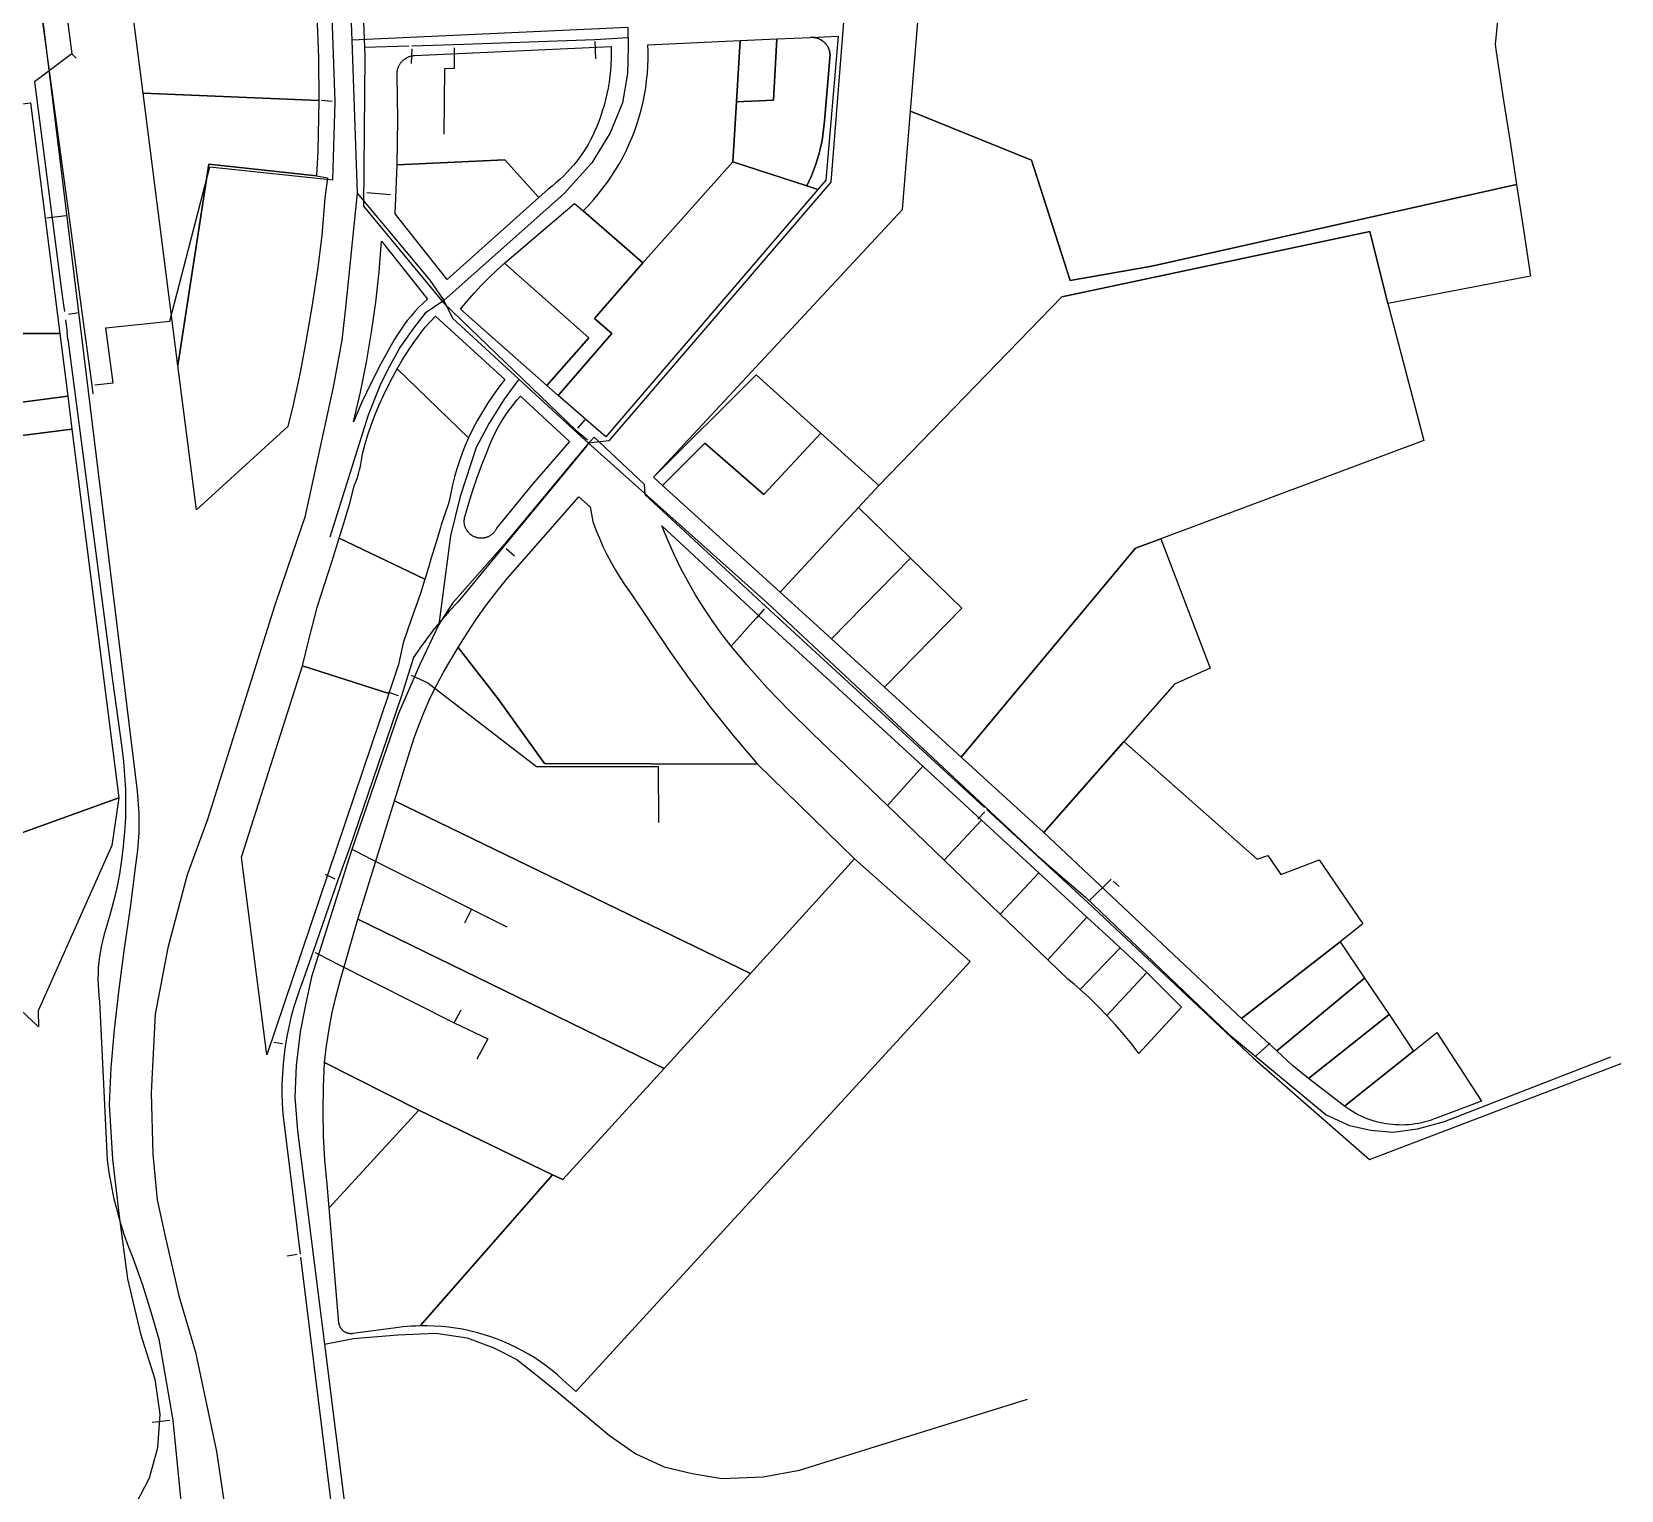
# Model space of a CAD drawing. Extents: x 1876309 to 1899261, y 443723 to 466661.
# Drawn here: x 1892107 to 1894690, y 445657 to 448029 of the extents above; entities that cross this region are included whole.
import ezdxf

# ---------------------------------------------------------------- set-up
doc = ezdxf.new("R2010")
doc.units = 0
doc.header["$MEASUREMENT"] = 0
for name, color, linetype in [('Parcels', 31, 'Continuous'), ('Roads', 7, 'Continuous'), ('Waterlines', 5, 'Continuous')]:
    doc.layers.add(name, color=color, linetype=linetype)

msp = doc.modelspace()

# ---------------------------------------------------------------- linework, layer by layer
at = {"layer": 'Parcels'}
for points in [[(1893534.9, 447899.7), (1893588.5, 448551.5), (1894516.6, 448320.9), (1894510, 448256.2), (1894500.2, 448158.9), (1894492.3, 448080.8), (1894484.9, 448008), (1894486.7, 447996), (1894498.9, 447916.8), (1894509.8, 447845.7), (1894519.8, 447780.3), (1893927.2, 447647.3), (1893794.2, 447624.2), (1893731.8, 447819.8), (1893534.9, 447899.7)], [(1891622.9, 447870.5), (1891625, 447854.5), (1892104.4, 447913.3), (1892152.1, 447538.1), (1891847.8, 447538.1), (1891867.6, 447397.3), (1891168.6, 447306.2), (1891164.8, 447305.7), (1891133.7, 447543.7), (1891156.4, 447698.3), (1891279.1, 447715.1), (1891255.7, 447898.7), (1891246.9, 447968.1), (1891238, 448037.5), (1891229.2, 448107), (1891220.5, 448175.3), (1891578.3, 448220.3), (1891602.1, 448033.6), (1891603.9, 448019.4), (1891622.9, 447870.5)], [(1892441.7, 448051.5), (1892570.3, 448055.5), (1892572.7, 447986.2), (1892573.2, 447916.9), (1892287.7, 447929), (1892272.7, 448046.3), (1892307.5, 448047.4), (1892441.7, 448051.5)], [(1893257.9, 448014.4), (1893252.1, 447914.5), (1893246.4, 447817.4), (1893100.1, 447653.1), (1893002.8, 447737.5), (1893011.3, 447746.2), (1893019.5, 447755.2), (1893027.4, 447764.5), (1893035, 447774.1), (1893042.2, 447783.9), (1893049.1, 447793.9), (1893055.7, 447804.2), (1893061.9, 447814.7), (1893067.7, 447825.4), (1893073.2, 447836.2), (1893078.3, 447847.3), (1893083, 447858.5), (1893087.3, 447869.9), (1893091.1, 447881), (1893094.5, 447892.1), (1893097.6, 447903.4), (1893100.2, 447914.7), (1893102.5, 447926.2), (1893104.5, 447937.7), (1893106, 447949.2), (1893107.2, 447960.8), (1893108, 447972.5), (1893108.4, 447984.1), (1893108.5, 447995.8), (1893108.1, 448007.5), (1893257.9, 448014.4)], [(1893317.9, 448017.1), (1893372.9, 448019.6), (1893373.9, 448019.7), (1893375, 448019.7), (1893376, 448019.6), (1893377.1, 448019.5), (1893378.1, 448019.4), (1893379.1, 448019.3), (1893380.2, 448019.1), (1893381.2, 448018.9), (1893382.2, 448018.6), (1893383.2, 448018.3), (1893384.2, 448018), (1893385.2, 448017.6), (1893386.1, 448017.2), (1893387.1, 448016.8), (1893388, 448016.3), (1893388.9, 448015.8), (1893389.8, 448015.3), (1893390.7, 448014.8), (1893391.6, 448014.2), (1893392.4, 448013.5), (1893393.2, 448012.9), (1893394, 448012.2), (1893394.8, 448011.5), (1893395.6, 448010.8), (1893396.3, 448010), (1893397, 448009.3), (1893397.7, 448008.5), (1893398.3, 448007.6), (1893398.9, 448006.8), (1893399.5, 448005.9), (1893400, 448005), (1893400.6, 448004.1), (1893401, 448003.2), (1893401.5, 448002.3), (1893401.9, 448001.3), (1893402.3, 448000.3), (1893402.7, 447999.4), (1893403, 447998.4), (1893403.3, 447997.4), (1893403.5, 447996.3), (1893403.7, 447995.3), (1893403.9, 447994.3), (1893404, 447993.3), (1893404.2, 447992.2), (1893394.9, 447883.1), (1893394.1, 447874), (1893393.1, 447864.9), (1893391.8, 447855.9), (1893390.1, 447846.9), (1893388.2, 447837.9), (1893385.9, 447829.1), (1893383.3, 447820.3), (1893380.5, 447811.6), (1893377.4, 447803), (1893373.9, 447794.5), (1893370.2, 447786.2), (1893366.2, 447777.9), (1893246.4, 447817.4), (1893252.1, 447914.5), (1893312.1, 447917.3), (1893317.9, 448017.1)], [(1893252.1, 447914.5), (1893257.9, 448014.4), (1893317.9, 448017.1), (1893312.1, 447917.3), (1893252.1, 447914.5)], [(1893366.2, 447777.9), (1893370.2, 447786.2), (1893373.9, 447794.5), (1893377.4, 447803), (1893380.5, 447811.6), (1893383.3, 447820.3), (1893385.9, 447829.1), (1893388.2, 447837.9), (1893390.1, 447846.9), (1893391.8, 447855.9), (1893393.1, 447864.9), (1893394.1, 447874), (1893394.9, 447883.1), (1893404.2, 447992.2), (1893404, 447993.3), (1893403.9, 447994.3), (1893403.7, 447995.3), (1893403.5, 447996.3), (1893403.3, 447997.4), (1893403, 447998.4), (1893402.7, 447999.4), (1893402.3, 448000.3), (1893401.9, 448001.3), (1893401.5, 448002.3), (1893401, 448003.2), (1893400.6, 448004.1), (1893400, 448005), (1893399.5, 448005.9), (1893398.9, 448006.8), (1893398.3, 448007.6), (1893397.7, 448008.5), (1893397, 448009.3), (1893396.3, 448010), (1893395.6, 448010.8), (1893394.8, 448011.5), (1893394, 448012.2), (1893393.2, 448012.9), (1893392.4, 448013.5), (1893391.6, 448014.2), (1893390.7, 448014.8), (1893389.8, 448015.3), (1893388.9, 448015.8), (1893388, 448016.3), (1893387.1, 448016.8), (1893386.1, 448017.2), (1893385.2, 448017.6), (1893384.2, 448018), (1893383.2, 448018.3), (1893382.2, 448018.6), (1893381.2, 448018.9), (1893380.2, 448019.1), (1893379.1, 448019.3), (1893378.1, 448019.4), (1893377.1, 448019.5), (1893376, 448019.6), (1893375, 448019.7), (1893373.9, 448019.7), (1893372.9, 448019.6), (1893417.1, 448021.7), (1893397.2, 447787.2), (1893384.2, 447772), (1893366.2, 447777.9)], [(1892700.8, 447812.1), (1892701.6, 447885.6), (1892700.4, 447959.1), (1892700.4, 447960.1), (1892700.4, 447961.2), (1892700.4, 447962.2), (1892700.5, 447963.2), (1892700.7, 447964.3), (1892700.8, 447965.3), (1892701, 447966.3), (1892701.3, 447967.3), (1892701.5, 447968.3), (1892701.8, 447969.3), (1892702.2, 447970.3), (1892702.5, 447971.3), (1892702.9, 447972.2), (1892703.4, 447973.2), (1892703.9, 447974.1), (1892704.4, 447975), (1892704.9, 447975.9), (1892705.4, 447976.8), (1892706, 447977.6), (1892706.7, 447978.4), (1892707.3, 447979.3), (1892708, 447980), (1892708.7, 447980.8), (1892709.4, 447981.5), (1892710.2, 447982.3), (1892711, 447982.9), (1892711.8, 447983.6), (1892712.6, 447984.2), (1892713.4, 447984.8), (1892714.3, 447985.4), (1892715.2, 447985.9), (1892716.1, 447986.4), (1892717, 447986.9), (1892718, 447987.4), (1892718.9, 447987.8), (1892719.9, 447988.2), (1892720.8, 447988.5), (1892721.8, 447988.8), (1892722.8, 447989.1), (1892723.8, 447989.3), (1892724.9, 447989.5), (1892725.9, 447989.7), (1892726.9, 447989.9), (1892727.9, 447990), (1892729, 447990), (1893048.2, 448004.7), (1893048.5, 447995), (1893048.4, 447985.3), (1893048.1, 447975.6), (1893047.4, 447965.9), (1893046.4, 447956.3), (1893045.1, 447946.6), (1893043.5, 447937.1), (1893041.6, 447927.5), (1893039.4, 447918.1), (1893036.9, 447908.7), (1893034, 447899.5), (1893030.9, 447890.3), (1893028.2, 447882.5), (1893025.2, 447874.9), (1893022, 447867.4), (1893018.5, 447860), (1893014.7, 447852.7), (1893010.8, 447845.6), (1893006.5, 447838.5), (1893002.1, 447831.7), (1892997.4, 447825), (1892992.5, 447818.4), (1892987.4, 447812), (1892982, 447805.8), (1892976.5, 447799.8), (1892970.7, 447794), (1892964.8, 447788.3), (1892958.7, 447782.9), (1892952.3, 447777.7), (1892945.9, 447772.7), (1892930.8, 447759.1), (1892875.8, 447820.2), (1892700.8, 447812.1)], [(1892287.7, 447929), (1892573.2, 447916.9), (1892571.5, 447834.6), (1892569.7, 447794.4), (1892394.5, 447813.3), (1892344.3, 447485.8), (1892287.7, 447929)], [(1894531.6, 447703.3), (1894542.6, 447631.2), (1894310.8, 447586.8), (1894281.6, 447703.8), (1893780.7, 447597.8), (1893483.2, 447290.9), (1893389.4, 447375.9), (1893284.2, 447471.1), (1893117.1, 447304.4), (1893521.8, 447739.5), (1893534.9, 447899.7), (1893731.8, 447819.8), (1893794.2, 447624.2), (1893927.2, 447647.3), (1894519.8, 447780.3), (1894531.6, 447703.3)], [(1892569.7, 447794.4), (1892587.1, 447791.2), (1892582.9, 447758.3), (1892577.9, 447697.6), (1892571.1, 447641.5), (1892561.8, 447581.4), (1892552.4, 447525), (1892542.9, 447474.9), (1892531.3, 447422), (1892522.9, 447386.6), (1892374.2, 447251.5), (1892344.3, 447485.8), (1892394.5, 447813.3), (1892569.7, 447794.4)], [(1892930.8, 447759.1), (1892781.9, 447625.6), (1892697.5, 447732.6), (1892700.8, 447812.1), (1892875.8, 447820.2), (1892930.8, 447759.1)], [(1893100.1, 447653.1), (1893246.4, 447817.4), (1893366.2, 447777.9), (1893384.2, 447772), (1893039.5, 447370.1), (1892962.3, 447437.2), (1893049.7, 447537.9), (1893021.4, 447562.5), (1893100.1, 447653.1)], [(1893100.1, 447653.1), (1893021.4, 447562.5), (1893049.7, 447537.9), (1892962.3, 447437.2), (1892943.6, 447453.7), (1893012, 447531.2), (1892875, 447652.2), (1892988.9, 447749.6), (1893002.8, 447737.5), (1893100.1, 447653.1)], [(1893492.8, 446962.8), (1893618.4, 447091.6), (1893534.8, 447173), (1893450.4, 447255.3), (1893483.2, 447290.9), (1893780.7, 447597.8), (1894281.6, 447703.8), (1894310.8, 447586.8), (1894369.1, 447363.9), (1893941.8, 447204.4), (1893900.6, 447189), (1893617, 446849.3), (1893492.8, 446962.8)], [(1892675.2, 447688), (1892749.8, 447593.8), (1892742.8, 447587.3), (1892736, 447580.6), (1892729.4, 447573.6), (1892723.1, 447566.4), (1892717.1, 447559), (1892711.3, 447551.4), (1892705.8, 447543.6), (1892700.5, 447535.6), (1892695.6, 447527.5), (1892690.9, 447519.1), (1892674, 447488.7), (1892658.2, 447457.7), (1892643.4, 447426.2), (1892629.7, 447394.2), (1892640.9, 447442.5), (1892650.7, 447491.2), (1892659.1, 447540.1), (1892665.9, 447589.2), (1892671.3, 447638.5), (1892675.2, 447688)], [(1892875, 447652.2), (1893012, 447531.2), (1892943.6, 447453.7), (1892803.5, 447577.4), (1892814.4, 447590.8), (1892825.8, 447603.8), (1892837.5, 447616.5), (1892849.7, 447628.8), (1892862.2, 447640.7), (1892875, 447652.2)], [(1892816.6, 447368.6), (1892700.5, 447480.6), (1892708.7, 447494.7), (1892717.4, 447508.5), (1892726.6, 447522), (1892736.1, 447535.2), (1892746.1, 447548.1), (1892762.8, 447566.4), (1892875.8, 447463.2), (1892865.9, 447450.6), (1892856.6, 447437.7), (1892847.6, 447424.4), (1892839.1, 447410.9), (1892831.1, 447397), (1892823.6, 447382.9), (1892816.6, 447368.6)], [(1892165.1, 447436.1), (1891867.6, 447397.3), (1891847.8, 447538.1), (1892152.1, 447538.1), (1892165.1, 447436.1)], [(1892816.6, 447368.6), (1892811.2, 447356.2), (1892806.2, 447343.6), (1892801.7, 447330.8), (1892797.5, 447318), (1892793.8, 447305), (1892790.5, 447291.8), (1892787.7, 447278.6), (1892785.3, 447265.3), (1892783.4, 447260), (1892771.9, 447227), (1892771.2, 447222.6), (1892766.1, 447205.9), (1892755.3, 447170.9), (1892746, 447139.1), (1892745.8, 447138.6), (1892606.3, 447205.5), (1892613.8, 447229.6), (1892623.1, 447259.8), (1892631.5, 447292), (1892633.8, 447297.9), (1892635.9, 447304), (1892637.8, 447310.1), (1892639.4, 447316.2), (1892640.9, 447322.4), (1892642.1, 447328.7), (1892643.2, 447335.4), (1892644.1, 447342.3), (1892648.4, 447358.6), (1892653.4, 447374.8), (1892658.8, 447390.7), (1892664.9, 447406.5), (1892671.5, 447422.1), (1892678.6, 447437.4), (1892685.5, 447452), (1892692.8, 447466.5), (1892700.5, 447480.6), (1892816.6, 447368.6)], [(1893389.4, 447375.9), (1893296.6, 447276.1), (1893200.7, 447359.5), (1893131.9, 447290.9), (1893117.1, 447304.4), (1893284.2, 447471.1), (1893389.4, 447375.9)], [(1891571, 446926.4), (1891411.6, 447076.9), (1891221.6, 447256.3), (1891168.6, 447306.2), (1891867.6, 447397.3), (1892165.1, 447436.1), (1892171.9, 447382.7), (1891782.7, 447332.9), (1891771.8, 447000), (1891763.3, 446812.5), (1891730.6, 446775.8), (1891571, 446926.4)], [(1892901.1, 447436.4), (1892980.5, 447362.7), (1892920.3, 447293), (1892862.3, 447221.5), (1892861.9, 447220.6), (1892861.5, 447219.8), (1892861, 447218.9), (1892860.5, 447218.1), (1892860, 447217.3), (1892859.5, 447216.5), (1892858.9, 447215.8), (1892858.3, 447215), (1892857.7, 447214.3), (1892857, 447213.6), (1892856.3, 447212.9), (1892855.6, 447212.3), (1892854.9, 447211.7), (1892854.2, 447211.1), (1892853.4, 447210.5), (1892852.7, 447209.9), (1892851.9, 447209.4), (1892851.1, 447208.9), (1892850.2, 447208.4), (1892849.4, 447208), (1892848.5, 447207.6), (1892847.6, 447207.2), (1892846.8, 447206.9), (1892845.9, 447206.6), (1892844.9, 447206.3), (1892844, 447206), (1892843.1, 447205.8), (1892842.2, 447205.6), (1892841.2, 447205.4), (1892840.3, 447205.3), (1892839.3, 447205.2), (1892838.4, 447205.2), (1892837.4, 447205.1), (1892836.5, 447205.1), (1892835.5, 447205.2), (1892834.6, 447205.3), (1892833.6, 447205.4), (1892832.7, 447205.5), (1892831.8, 447205.7), (1892830.8, 447205.9), (1892829.9, 447206.1), (1892829, 447206.4), (1892828.1, 447206.7), (1892827.2, 447207), (1892826.3, 447207.4), (1892825.4, 447207.7), (1892824.6, 447208.2), (1892823.7, 447208.6), (1892822.9, 447209.1), (1892822.1, 447209.6), (1892821.3, 447210.1), (1892820.6, 447210.7), (1892819.8, 447211.3), (1892819.1, 447211.9), (1892818.4, 447212.5), (1892817.7, 447213.2), (1892817, 447213.9), (1892816.4, 447214.6), (1892815.8, 447215.3), (1892815.2, 447216.1), (1892814.6, 447216.8), (1892814.1, 447217.6), (1892813.6, 447218.4), (1892813.1, 447219.2), (1892812.6, 447220.1), (1892812.2, 447220.9), (1892811.8, 447221.8), (1892811.5, 447222.7), (1892811.1, 447223.6), (1892810.8, 447224.5), (1892810.6, 447225.4), (1892810.3, 447226.3), (1892810.1, 447227.2), (1892810, 447228.2), (1892809.8, 447229.1), (1892809.7, 447230.1), (1892809.6, 447231), (1892809.6, 447232), (1892809.6, 447232.9), (1892809.6, 447233.9), (1892809.7, 447234.8), (1892809.8, 447235.8), (1892809.9, 447236.7), (1892810.1, 447237.7), (1892810.2, 447238.6), (1892810.5, 447239.5), (1892810.7, 447240.4), (1892811, 447241.3), (1892816.9, 447262.4), (1892823.4, 447283.2), (1892830.5, 447303.9), (1892838.2, 447324.3), (1892846.5, 447344.5), (1892849.6, 447353), (1892852.9, 447361.3), (1892856.6, 447369.5), (1892860.5, 447377.5), (1892864.7, 447385.5), (1892869.1, 447393.2), (1892873.8, 447400.9), (1892878.8, 447408.3), (1892884, 447415.6), (1892889.5, 447422.8), (1892895.2, 447429.7), (1892901.1, 447436.4)], [(1891730.6, 446775.8), (1891763.3, 446812.5), (1891771.8, 447000), (1891782.7, 447332.9), (1892171.9, 447382.7), (1892220.6, 447000), (1892248.5, 446783.1), (1891868, 446646.1), (1891730.6, 446775.8)], [(1893450.4, 447255.3), (1893323.3, 447117.6), (1893131.9, 447290.9), (1893200.7, 447359.5), (1893296.6, 447276.1), (1893389.4, 447375.9), (1893483.2, 447290.9), (1893450.4, 447255.3)], [(1893286, 446838), (1892940.3, 446838.9), (1892864.1, 446944.5), (1892800, 447027.3), (1892814.5, 447050.9), (1892829.7, 447074), (1892845.7, 447096.6), (1892862.6, 447118.7), (1892880.1, 447140.1), (1892995.9, 447272.3), (1893014.3, 447256.4), (1893018.7, 447232.3), (1893023.7, 447218.6), (1893029.2, 447205), (1893035.1, 447191.7), (1893041.5, 447178.6), (1893048.3, 447165.7), (1893055.5, 447153), (1893063.2, 447140.6), (1893071.3, 447128.4), (1893079.7, 447116.5), (1893143.5, 447020.9), (1893172.5, 446980.3), (1893208.7, 446931.6), (1893246.6, 446884.2), (1893286, 446838)], [(1893406.6, 447041.5), (1893323.3, 447117.6), (1893450.4, 447255.3), (1893534.8, 447173), (1893406.6, 447041.5)], [(1893243.7, 447029.5), (1893228.3, 447049.4), (1893213.5, 447069.8), (1893199.4, 447090.7), (1893186.1, 447112.1), (1893173.5, 447134), (1893161.7, 447156.2), (1893150.6, 447178.9), (1893140.3, 447201.9), (1893130.9, 447225.2), (1893288.1, 447079.5), (1893243.7, 447029.5)], [(1892606.3, 447205.5), (1892745.8, 447138.6), (1892738.5, 447115.2), (1892723.2, 447072.9), (1892710.1, 447035.2), (1892703, 447000), (1892687.1, 446952.7), (1892546.7, 446997.4), (1892547.5, 447000), (1892556.4, 447037.9), (1892570.9, 447094.8), (1892594.8, 447168.5), (1892606.3, 447205.5)], [(1893617, 446849.3), (1893900.6, 447189), (1893941.8, 447204.4), (1894022, 446993.9), (1893963.9, 446968), (1893751.5, 446726.4), (1893617, 446849.3)], [(1893492.8, 446962.8), (1893406.6, 447041.5), (1893534.8, 447173), (1893618.4, 447091.6), (1893492.8, 446962.8)], [(1893243.7, 447029.5), (1893288.1, 447079.5), (1893555.2, 446834.4), (1893497.6, 446770.6), (1893375.2, 446888.4), (1893338.3, 446924.3), (1893302.7, 446961.6), (1893268.4, 447000), (1893263.9, 447005.1), (1893243.7, 447029.5)], [(1892696.2, 446778.4), (1892721, 446858.1), (1892728.2, 446880.4), (1892736.2, 446902.4), (1892745, 446924.1), (1892754.5, 446945.5), (1892764.8, 446966.5), (1892775.8, 446987.2), (1892787.6, 447007.4), (1892800, 447027.3), (1892864.1, 446944.5), (1892940.3, 446838.9), (1893286, 446838), (1893443.9, 446683.9), (1893274.6, 446497.3), (1892696.2, 446778.4)], [(1892687.1, 446952.7), (1892489, 446365.1), (1892447.8, 446686.7), (1892546.7, 446997.4), (1892687.1, 446952.7)], [(1894186.7, 446677.5), (1894199.2, 446682.4), (1894270.3, 446577.9), (1894233, 446548.9), (1894073.1, 446424.4), (1893751.5, 446726.4), (1893881.6, 446874.5), (1894098.2, 446683.3), (1894115.6, 446689.3), (1894136.6, 446658.2), (1894186.7, 446677.5)], [(1893555.2, 446834.4), (1893650.2, 446746.9), (1893589.8, 446681.8), (1893497.6, 446770.6), (1893555.2, 446834.4)], [(1892117.4, 446410.6), (1891868, 446646.1), (1892248.5, 446783.1), (1892236.7, 446705.6), (1892117.2, 446436.6), (1892117.4, 446410.6)], [(1892696.2, 446778.4), (1893274.6, 446497.3), (1893134.4, 446342.8), (1892636.8, 446585.8), (1892696.2, 446778.4)], [(1893650.2, 446746.9), (1893743.3, 446661.1), (1893680.8, 446594.1), (1893589.8, 446681.8), (1893650.2, 446746.9)], [(1892992.2, 445818.9), (1892990.9, 445817.5), (1892969.8, 445836.9), (1892961.1, 445844.6), (1892952.3, 445852), (1892943.1, 445859.1), (1892933.7, 445865.8), (1892924.1, 445872.2), (1892914.3, 445878.3), (1892904.3, 445884), (1892894, 445889.3), (1892883.6, 445894.3), (1892873, 445899), (1892862.3, 445903.2), (1892851.4, 445907.1), (1892840.4, 445910.6), (1892829.3, 445913.7), (1892818.1, 445916.4), (1892806.8, 445918.8), (1892795.4, 445920.7), (1892783.9, 445922.2), (1892772.4, 445923.4), (1892760.9, 445924.1), (1892749.4, 445924.4), (1892737.8, 445924.3), (1892953.3, 446170), (1892969.6, 446162.2), (1893134.4, 446342.8), (1893274.6, 446497.3), (1893443.9, 446683.9), (1893632.1, 446517), (1892992.2, 445818.9)], [(1893743.3, 446661.1), (1893821.3, 446589.2), (1893758.3, 446519.5), (1893680.8, 446594.1), (1893743.3, 446661.1)], [(1892953.3, 446170), (1892735.8, 446275.4), (1892582.4, 446352.5), (1892585.7, 446379.9), (1892590, 446407.1), (1892595.2, 446434.2), (1892601.4, 446461.1), (1892608.5, 446487.8), (1892636.8, 446585.8), (1893134.4, 446342.8), (1892969.6, 446162.2), (1892953.3, 446170)], [(1893758.3, 446519.5), (1893821.3, 446589.2), (1893865.2, 446548.7), (1893875.6, 446539.1), (1893810.8, 446471.2), (1893800.8, 446479.9), (1893790.6, 446488.4), (1893758.3, 446519.5)], [(1894073.1, 446424.4), (1894233, 446548.9), (1894272.7, 446489.9), (1894130.1, 446371.6), (1894073.1, 446424.4)], [(1893875.6, 446539.1), (1893919, 446498.8), (1893854.2, 446429.1), (1893840.1, 446443.6), (1893825.7, 446457.6), (1893810.8, 446471.2), (1893875.6, 446539.1)], [(1893906, 446367.3), (1893894.9, 446381.9), (1893881.8, 446398.1), (1893868.2, 446413.8), (1893854.2, 446429.1), (1893919, 446498.8), (1893975.4, 446442.6), (1893906, 446367.3)], [(1894181.8, 446326.9), (1894156, 446347.6), (1894130.1, 446371.6), (1894272.7, 446489.9), (1894312.6, 446430.8), (1894181.8, 446326.9)], [(1894240.3, 446281.7), (1894181.8, 446326.9), (1894312.6, 446430.8), (1894352.6, 446371.3), (1894240.3, 446281.7)], [(1894240.3, 446281.7), (1894352.6, 446371.3), (1894390.5, 446401.5), (1894462.7, 446289.6), (1894390.8, 446262.8), (1894385.9, 446260.9), (1894380.9, 446259.1), (1894375.8, 446257.5), (1894370.7, 446256), (1894365.6, 446254.8), (1894360.4, 446253.7), (1894355.1, 446252.8), (1894349.9, 446252.1), (1894344.6, 446251.5), (1894339.3, 446251.2), (1894334, 446251), (1894328.7, 446251.1), (1894323.4, 446251.3), (1894318.1, 446251.6), (1894312.9, 446252.2), (1894307.6, 446253), (1894302.4, 446253.9), (1894297.2, 446255), (1894292.1, 446256.3), (1894287, 446257.8), (1894281.9, 446259.5), (1894277, 446261.3), (1894272, 446263.3), (1894267.2, 446265.5), (1894262.4, 446267.8), (1894257.8, 446270.3), (1894253.2, 446273), (1894248.7, 446275.8), (1894244.3, 446278.8), (1894240.3, 446281.7)], [(1892582.4, 446352.5), (1892735.8, 446275.4), (1892590, 446116.3), (1892586.7, 446154.6), (1892583.2, 446194), (1892581.1, 446233.6), (1892580.2, 446273.2), (1892580.7, 446312.9), (1892582.4, 446352.5)], [(1892737.8, 445924.3), (1892730.8, 445924.2), (1892723.8, 445923.9), (1892716.8, 445923.4), (1892709.8, 445922.6), (1892702.9, 445921.6), (1892628.4, 445911.8), (1892627.7, 445911.7), (1892627, 445911.7), (1892626.3, 445911.6), (1892625.6, 445911.6), (1892625, 445911.6), (1892624.3, 445911.7), (1892623.6, 445911.8), (1892622.9, 445911.8), (1892622.2, 445912), (1892621.5, 445912.1), (1892620.8, 445912.3), (1892620.1, 445912.4), (1892619.5, 445912.7), (1892618.8, 445912.9), (1892618.2, 445913.1), (1892617.5, 445913.4), (1892616.9, 445913.7), (1892616.3, 445914), (1892615.7, 445914.4), (1892615.1, 445914.8), (1892614.5, 445915.1), (1892613.9, 445915.5), (1892613.4, 445916), (1892612.8, 445916.4), (1892612.3, 445916.9), (1892611.8, 445917.4), (1892611.3, 445917.9), (1892610.8, 445918.4), (1892610.4, 445918.9), (1892610, 445919.5), (1892609.5, 445920), (1892609.1, 445920.6), (1892608.8, 445921.2), (1892608.4, 445921.8), (1892608.1, 445922.4), (1892607.8, 445923), (1892607.5, 445923.7), (1892607.2, 445924.3), (1892607, 445924.9), (1892606.7, 445925.6), (1892606.6, 445926.3), (1892606.4, 445927), (1892606.2, 445927.6), (1892606.1, 445928.3), (1892606, 445929), (1892590, 446116.3), (1892735.8, 446275.4), (1892953.3, 446170), (1892737.8, 445924.3)]]:
    msp.add_lwpolyline(points, close=True, dxfattribs=at)
at = {"layer": 'Roads'}
for p, q in [((1892613.4, 448373.2), (1892627.1, 448014.9)), ((1893075.3, 448035.7), (1892627.1, 448014.9)), ((1892627.1, 448014.9), (1892635.6, 447766.5)), ((1892582.3, 445894.6), (1892855.6, 443723.4))]:
    msp.add_line(p, q, dxfattribs=at)
for points in [[(1892031.7, 448803), (1892277.9, 446794), (1892280.5, 446758), (1892280.9, 446726.2), (1892278.3, 446698.1), (1892275.3, 446673.4), (1892266.6, 446604.5), (1892256.2, 446534.2), (1892248.3, 446471.7), (1892240.5, 446406.6), (1892235.3, 446344.1), (1892232.7, 446284.2), (1892237.9, 446195.6), (1892248.6, 446103), (1892262.4, 446000.8), (1892283.5, 445911.4), (1892306.8, 445837.6), (1892315, 445780.7), (1892311.3, 445726), (1892297.7, 445676.8), (1892274.9, 445632.7)], [(1893426.4, 448051.1), (1893405.3, 447784.3), (1893044.8, 447363.5), (1893011.4, 447359.7)], [(1893075.3, 448035.7), (1893076.1, 448004.1), (1893075, 447960.8), (1893066.7, 447913.1), (1893046.9, 447864.2), (1893016.8, 447815.4), (1892971.8, 447765.7), (1892776.3, 447591.6)], [(1892635.6, 447766.5), (1892615.9, 447575), (1892610.4, 447527.2), (1892596.8, 447450.8), (1892550.4, 447239.3), (1892523.1, 447158.7), (1892501.3, 447094.6), (1892392.1, 446748), (1892359.4, 446657.9), (1892328, 446539.2), (1892307.5, 446431.4), (1892300.7, 446303.1), (1892303.4, 446203.5), (1892310.5, 446129.5), (1892324.2, 446067.6), (1892345.7, 445973.1), (1892373, 445881.5), (1892407.1, 445720.4), (1892461.7, 445352), (1892485.8, 445170.9)], [(1892635.6, 447766.5), (1892753.7, 447624.8), (1892776.3, 447591.6)], [(1892776.3, 447591.6), (1892746.2, 447570.9), (1892728.6, 447549.1), (1892706.2, 447517), (1892685.9, 447480.7), (1892672.4, 447453.1), (1892653.2, 447405), (1892591.2, 447207.1)], [(1892776.3, 447591.6), (1892790.4, 447562.9), (1892898.5, 447463.7)], [(1892898.5, 447463.7), (1892874.3, 447431.1), (1892850.3, 447392.1), (1892828.8, 447352.5), (1892802.9, 447272.8), (1892787.3, 447208.8), (1892768.4, 447065)], [(1892898.5, 447463.7), (1893000, 447370), (1893011.4, 447359.7)], [(1893011.4, 447359.7), (1892875.5, 447196.3), (1892790.3, 447099.7), (1892768.4, 447065)], [(1893011.4, 447359.7), (1893301.3, 447100.4), (1893740.3, 446689.9), (1893773.2, 446661.1), (1893819.3, 446621.7)], [(1892768.4, 447065), (1892737.2, 446999.9), (1892702.7, 446919.9), (1892626.1, 446695.9), (1892561.1, 446492.2), (1892551.1, 446443.8), (1892542.9, 446402.5), (1892536.4, 446347.6), (1892534.4, 446296.5), (1892538.8, 446241.3), (1892582.3, 445894.6)], [(1893819.3, 446621.7), (1893917.2, 446527.9), (1894052.4, 446398.6), (1894210.5, 446267.5), (1894248.6, 446250), (1894283, 446242.9), (1894319.4, 446239.6), (1894358.9, 446244.8), (1894402.8, 446256.8), (1894673.2, 446362)], [(1892582.3, 445894.6), (1892629.6, 445903.8), (1892701.7, 445910.1), (1892763.5, 445912.8), (1892814.6, 445904.7), (1892857.6, 445888.6), (1892895.2, 445869.8), (1892926.2, 445845.5), (1892962.3, 445816), (1893045.6, 445746.2), (1893088.6, 445716.6), (1893134.3, 445695.2), (1893179.9, 445684.4), (1893228.3, 445676.3), (1893295.4, 445679), (1893354.5, 445689.8), (1893725.3, 445805.3)]]:
    msp.add_lwpolyline(points, dxfattribs=at)
at = {"layer": 'Waterlines', "color": 3}
for p, q in [((1892062.6, 448837.5), (1892172, 447993)), ((1892155.3, 447607.8), (1892158.4, 447584)), ((1892158.4, 447584), (1892159.7, 447574)), ((1892161.5, 447560.5), (1892164.1, 447539.9)), ((1892165.6, 447528.9), (1892164.1, 447539.9)), ((1892336, 445771), (1892368, 445451))]:
    msp.add_line(p, q, dxfattribs=at)
at = {"layer": 'Waterlines', "color": 5}
for p, q in [((1892632, 448403), (1892647.3, 448003.9)), ((1892092, 448284), (1892166.9, 447730.1)), ((1892600, 447915), (1892590, 448192)), ((1892793.4, 448007.8), (1893021.8, 448016.3)), ((1893021.8, 448016.3), (1893048.7, 448017.6)), ((1893022, 448012.7), (1893023.2, 447984.6)), ((1893048.7, 448017.6), (1893075.1, 448019.4)), ((1892172, 447993), (1892179, 447986)), ((1892648, 447989), (1892646, 447745)), ((1892647.3, 448003.9), (1892719.5, 448005.6)), ((1892647.3, 448003.9), (1892648, 447989)), ((1892724.2, 448000.7), (1892723.6, 447976.9)), ((1892724.3, 448005.7), (1892793.4, 448007.8)), ((1892793.4, 448002.8), (1892793, 447968.7)), ((1892595, 447915.5), (1892577, 447917.1)), ((1892651.1, 447767.1), (1892689.7, 447764.1)), ((1892162, 447729.5), (1892131, 447725.8)), ((1892166.9, 447730.1), (1892188, 447572.7)), ((1892188, 447572.7), (1892204.1, 447453.9)), ((1892166.3, 447569.7), (1892183.1, 447572)), ((1892204.1, 447453.9), (1892206, 447440)), ((1892994, 447384.3), (1893006.3, 447397.8)), ((1892991, 447381), (1893010.2, 447365.2)), ((1893014, 447362), (1893020.6, 447369.3)), ((1893008.1, 447354.9), (1892873.9, 447192)), ((1893008.1, 447354.9), (1893014, 447362)), ((1892877.6, 447188.6), (1892891.1, 447176.3)), ((1893297, 447090.2), (1893285.2, 447075.6)), ((1892723.3, 446982.6), (1892750.6, 446970.2)), ((1892702.5, 446948.7), (1892686.1, 446955.1)), ((1893655.6, 446760.4), (1893644.4, 446748.6)), ((1893659, 446764), (1893823, 446613)), ((1892623, 446701), (1892604, 446649)), ((1892651.8, 446686.6), (1892627.2, 446698.9)), ((1892651.8, 446686.6), (1892821.5, 446601.9)), ((1892604, 446649), (1892564, 446533)), ((1892599.7, 446651), (1892584.1, 446658.3)), ((1893826.4, 446616.4), (1893861, 446651)), ((1893864.5, 446647.6), (1893873.8, 446638.7)), ((1892821.5, 446601.9), (1892810, 446579)), ((1892821.5, 446601.9), (1892878.8, 446573.3)), ((1893823, 446613), (1894092, 446360)), ((1892564, 446533), (1892548, 446487)), ((1892597.9, 446515.8), (1892568.1, 446530.9)), ((1892597.9, 446515.8), (1892793, 446417)), ((1892793, 446417), (1892804.6, 446438.2)), ((1892500.2, 446385.5), (1892514.1, 446383.3)), ((1894095.7, 446363.2), (1894119.3, 446384)), ((1894667.3, 446342.3), (1894690, 446351)), ((1892538.2, 446040.3), (1892522, 446037.7)), ((1892543.6, 446036.1), (1892593, 445638)), ((1892331.1, 445770.4), (1892302.2, 445767.1))]:
    msp.add_line(p, q, dxfattribs=at)
at = {"layer": 'Waterlines', "color": 3}
for points in [[(1892172, 447993), (1892111, 447947), (1892155.3, 447607.8)], [(1892165.6, 447528.9), (1892238, 446974), (1892253, 446865), (1892255.7, 446842.2), (1892257.7, 446819.3), (1892258.8, 446796.4), (1892259.2, 446773.4), (1892258.8, 446750.4), (1892257.5, 446727.5), (1892255.5, 446704.6), (1892252.7, 446681.8), (1892249.1, 446659.1), (1892244.8, 446636.6), (1892239.6, 446614.2), (1892233.7, 446592), (1892227, 446570), (1892224.3, 446561.2), (1892222, 446552.3), (1892219.9, 446543.4), (1892218.2, 446534.3), (1892216.8, 446525.3), (1892215.7, 446516.1), (1892214.9, 446507), (1892214.4, 446497.8), (1892214.3, 446488.6), (1892214.5, 446479.4), (1892215, 446470.3), (1892215.8, 446461.1), (1892217, 446452), (1892229.1, 446194.5), (1892232, 446174), (1892235.6, 446153.6), (1892239.8, 446133.4), (1892244.8, 446113.3), (1892250.4, 446093.3), (1892256.6, 446073.6), (1892263.6, 446054.1), (1892271.2, 446034.9), (1892286.5, 445991.2), (1892300.5, 445947.1), (1892313.2, 445902.6), (1892336, 445771)]]:
    msp.add_lwpolyline(points, dxfattribs=at)
at = {"layer": 'Waterlines', "color": 5}
for points in [[(1892793, 447968.7), (1892777.3, 447968.2), (1892776.3, 447862.2)], [(1892331, 447558), (1892396, 447809), (1892596, 447788), (1892600, 447915)], [(1892646, 447745), (1892776, 447588), (1892991, 447381)], [(1892209, 447454.5), (1892239, 447458), (1892227, 447547), (1892331, 447558)], [(1893020.6, 447369.3), (1893102, 447293), (1893103, 447276), (1893300, 447094), (1893655.4, 446767.3)], [(1892873.9, 447192), (1892799, 447101), (1892785.2, 447086.3), (1892772, 447071.2), (1892759.2, 447055.6)], [(1892759.2, 447055.6), (1892748, 447041.1), (1892737.3, 447026.2), (1892727, 447011), (1892707, 446947), (1892623, 446701)], [(1892750.6, 446970.2), (1892927, 446834), (1893125, 446834), (1893125.3, 446742.9)], [(1892548, 446487), (1892542.4, 446472.5), (1892537.3, 446457.9), (1892532.7, 446443.1), (1892528.5, 446428.1), (1892524.9, 446413), (1892521.7, 446397.8), (1892519.1, 446382.5)], [(1892793, 446417), (1892848, 446391), (1892830, 446358)], [(1892519.1, 446382.5), (1892516.8, 446366.4), (1892515.1, 446350.2), (1892514, 446334), (1892513.4, 446317.8), (1892513.4, 446301.5), (1892513.9, 446285.2), (1892515, 446269), (1892543, 446041)], [(1894092, 446360), (1894281, 446195), (1894667.3, 446342.3)]]:
    msp.add_lwpolyline(points, dxfattribs=at)

doc.saveas('drawing.dxf')
